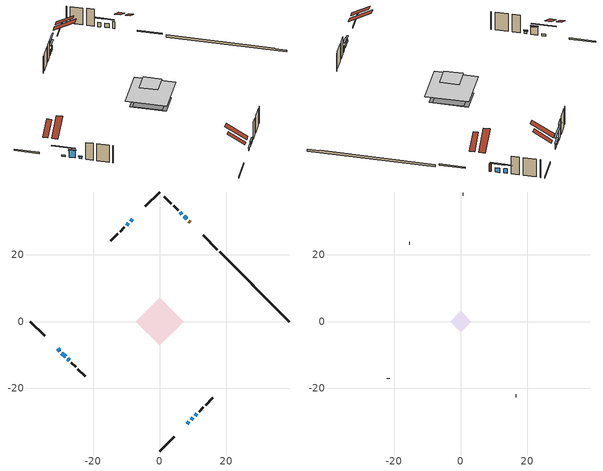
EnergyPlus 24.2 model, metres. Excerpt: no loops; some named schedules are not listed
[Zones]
conditioned space
 floor adiabatic (Floor2 construction): -5.09,0 0,5.09 5.09,0 0,-5.09 z0.31
 floor adiabatic (AdiabaticFloorConstruction): -7.2,0 0,7.2 7.2,0 0,-7.2 z2.75
 floor foundation (Slab1 construction): -5.23,1.18 -1.18,5.23 5.23,-1.18 1.18,-5.23 z-0.3
 wall outside (RimJoist1 construction): 0,-38.85 4.29,-34.57 / -38.85,0 -34.57,-4.29 / 0,38.85 -4.29,34.57 / 17.29,21.56 13,25.85 z0.31:0.61
 wall outside (AdiabaticWallConstruction 1): 9.09,29.77 8.74,30.11 z0.31:2.34
 wall outside (AdiabaticWallConstruction): -8.2,30.65 -8.74,30.11 / 9.4,-29.46 9.94,-28.92 / 10.59,-28.26 11.15,-27.71 / 8.09,30.77 7.33,31.52 / 6.67,32.18 6.13,32.72 / -9.4,29.46 -9.94,28.92 z0.31:1.53; -30.65,-8.2 -30,-8.85 z0.31:0.77; 8.2,-30.65 8.74,-30.11 / -27.61,-11.24 -27.18,-11.67 z0.31:0.92; -29.35,-9.51 -28.27,-10.58 z0.31:2.44
 wall outside (Wall1 construction): 11.8,-27.05 13.11,-25.74 / -26.52,-12.33 -25.21,-13.64 / -10.59,28.26 -11.91,26.95 / 5.48,33.38 4.17,34.69 z0.31:5.19
 wall outside (Wall2 construction): 13.77,-25.09 15.91,-22.95 / -24.56,-14.3 -22.42,-16.43 / -12.56,26.29 -14.7,24.15 / 3.51,35.34 1.37,37.48 z0.31:5.19
 wall foundation (FoundationWall1 construction): 17.95,20.91,-0.3 17.95,20.91,0.31 36.76,2.09,0.31 36.76,2.09,0.17 38.85,0,0.17 38.85,0,-0.3
 window (WindowConstruction): -8.2,30.65 -8.74,30.11 z0.31:1.53
 window (WindowConstruction 9): -30.65,-8.2 -30,-8.85 z0.31:0.77
 window (WindowConstruction 1): 8.2,-30.65 8.74,-30.11 z0.31:0.92
 window (WindowConstruction 2): 9.4,-29.46 9.94,-28.92 z0.31:1.53
 window (WindowConstruction 8): 10.59,-28.26 11.14,-27.71 z0.31:1.53
 window (WindowConstruction 3): 8.08,30.77 7.33,31.52 z0.31:1.53
 window (WindowConstruction 4): 6.67,32.18 6.13,32.72 z0.31:1.53
 window (WindowConstruction 5): -9.4,29.46 -9.94,28.92 z0.31:1.53
 window (WindowConstruction 6): -29.35,-9.51 -28.27,-10.58 z0.31:2.44
 window (WindowConstruction 7): -27.61,-11.24 -27.18,-11.67 z0.31:0.92
 door (Door): 9.09,29.77 8.74,30.11 z0.31:2.34
 ceiling adiabatic (AdiabaticFloorConstruction): 0,-7.2 7.2,0 0,7.2 -7.2,0 z2.75
 roof outside (Roof2 construction): 7.55,-31.31,5.19 3.81,-27.58,8.27 2.73,-28.66,8.27 6.47,-32.39,5.19; -31.31,-7.55,5.19 -27.58,-3.81,8.27 -28.66,-2.73,8.27 -32.39,-6.47,5.19; -7.55,31.31,5.19 -3.81,27.58,8.27 -2.73,28.66,8.27 -6.47,32.39,5.19; 9.74,29.11,5.19 6.01,25.38,8.27 7.09,24.3,8.27 10.82,28.03,5.19
attic - vented
 floor to conditioned space (Floor1 construction Reversed): -3.22,0 0,3.22 3.22,0 0,-3.22 z5.19
 wall outside (Wall3 construction): 16.56,-22.29 16.62,-22.23 / -21.76,-17.09 -21.7,-17.15 / -15.36,23.5 -15.42,23.44 / 0.72,38.14 0.66,38.2 z0.31:5.19
 roof outside (Roof1 construction): 5.81,-33.05,5.19 2.82,-30.05,7.65 1.95,-30.92,7.65 4.94,-33.91,5.19; -33.05,-5.81,5.19 -30.05,-2.82,7.65 -30.92,-1.95,7.65 -33.91,-4.94,5.19; -5.81,33.05,5.19 -2.82,30.05,7.65 -1.95,30.92,7.65 -4.94,33.91,5.19; 11.48,27.37,5.19 8.49,24.38,7.65 9.36,23.52,7.65 12.35,26.51,5.19
shading: -9.39,29.47 -7.56,31.3 -7.77,31.51 -9.6,29.68 z2.44; -28.28,-10.58 -32.38,-6.48 -32.59,-6.69 -28.49,-10.79 z3.21; 9.17,-29.68 7.77,-31.08 7.98,-31.29 9.38,-29.89 z1.53; 10.37,-28.49 8.97,-29.89 9.18,-30.1 10.58,-28.7 z2.14; 6.47,32.39 8.95,29.91 9.16,30.12 6.68,32.6 z2.75; 5.27,33.58 7.54,31.32 7.75,31.53 5.48,33.79 z2.75; -11.88,26.98 -7.46,31.39 -7.67,31.6 -12.09,27.19 z4.27; -28.16,-10.69 -29.45,-9.4 -29.66,-9.61 -28.38,-10.9 z2.59; -27.08,-11.78 -27.72,-11.14 -27.93,-11.35 -27.29,-11.99 z1.07
[Building]
Building 1: Terrain=Suburbs
[Site:Location]
Mont Joli AP_QC: Latitude {deg}=48.61; Longitude {deg}=-68.21; Time Zone {hr}=-5; Elevation {m}=52; Keep Site Location Information=Yes
[Site:GroundTemperature:Shallow]
-0.843868, -3.04892, -3.2255, -2.1791, 2.02165, 6.20283, 9.82768, 12.1239, 12.319, 10.4514, 6.91898, 2.86606
[Site:WaterMainsTemperature]
Calculation Method=Schedule; Temperature Schedule=mains temperature schedule
[Material] Roughness=Rough; Thermal Absorptance=0.9
Name | Thickness {m} | Conductivity {W/m-K} | Density {kg/m3} | Specific Heat {J/kg-K} | Solar Absorptance | Visible Absorptance
asphalt or fiberglass shingles | 0.00635 | 0.162714 | 1121.4 | 1465.45 | 0.4 | 0.4
ceiling loosefill ins | 0.169333 | 0.0480833 | 16.02 | 1046.75 | 0.7 | 0.7
ceiling stud and cavity | 0.1397 | 0.721226 | 65.682 | 1177.47 | 0.7 | 0.7
concrete 4.0 in. | 0.1016 | 1.803125 | 2242.8 | 837.4 | 0.7 | 0.7
concrete 8.0 in. | 0.2032 | 1.803125 | 2242.8 | 837.4 | 0.7 | 0.7
door material | 0.04445 | 0.0451087 | 512.64 | 1214.23 | 0.7 | 0.7
exterior vertical ins | 0.0525934 | 0.029427 | 32.04 | 1214.23 | 0.7 | 0.7
floor covering | 0.0127 | 9.015625 | 54.468 | 1339.84 | 0.6 | 0.6
floor covering 1 | 0.0127 | 0.0433444 | 54.468 | 1339.84 | 0.6 | 0.6
floor rigid ins; wall rigid ins 1 | 0.512978 | 0.029427 | 32.04 | 1214.23 | 0.7 | 0.7
floor stud and cavity | 0.0889 | 0.233522 | 50.32683 | 1063.81 | 0.7 | 0.7
floor stud and cavity 1 | 0.1397 | 1.75129 | 37.0049 | 1207.88 | 0.7 | 0.7
furniture material conditioned space 1 | 0.1524 | 0.115458 | 640.8 | 1214.23 | 0.6 | 0.6
gypsum board | 0.0127 | 0.160291 | 801 | 837.4 | 0.6 | 0.6
gypsum board 1 | 0.0127 | 0.160291 | 801 | 837.4 | 0.7 | 0.7
osb sheathing 0.5 in. | 0.0127 | 0.115458 | 512.64 | 1214.23 | 0.7 | 0.7
osb sheathing 0.75 in. | 0.01905 | 0.115458 | 512.64 | 1214.23 | 0.7 | 0.7
osb sheathing 2.0 in. | 0.0508 | 0.115458 | 512.64 | 1214.23 | 0.7 | 0.7
rim joist stud and cavity | 0.0508 | 0.0870077 | 125.044 | 1163.47 | 0.6 | 0.6
roof rigid ins; wall rigid ins | 0.051816 | 0.029427 | 32.04 | 1214.23 | 0.7 | 0.7
roof stud and cavity | 0.2032 | 0.143058 | 78.34581 | 1123.46 | 0.7 | 0.7
wall stud and cavity | 0.1397 | 0.415402 | 139.0536 | 1170.24 | 0.7 | 0.7
wall stud and cavity 1 | 0.1397 | 0.372494 | 139.0536 | 1170.24 | 0.7 | 0.7
wall stud and cavity 2 | 0.0889 | 6.1454 | 50.32683 | 1063.81 | 0.6 | 0.6
wall stud and cavity 3 | 0.0889 | 0.380278 | 52.3479 | 1209.89 | 0.7 | 0.7
wall stud and cavity 4 | 0.0889 | 0.391764 | 83.0341 | 1211.67 | 0.7 | 0.7
wood siding | 0.0254 | 0.102417 | 544.68 | 1172.36 | 0.4 | 0.4
wood siding 1 | 0.00254 | 0.102417 | 544.68 | 1172.36 | 0.4 | 0.4
wood siding 2; wood siding 3; wood siding 4 | 0.0254 | 0.102417 | 544.68 | 1172.36 | 0.7 | 0.7
[WindowMaterial:SimpleGlazingSystem]
Name | U-Factor {W/m2-K} | Solar Heat Gain Coefficient
WindowMaterial | 1.82661 | 0.37
WindowMaterial 1 | 1.9521 | 0.33
WindowMaterial 2 | 1.76132 | 0.39
WindowMaterial 3 | 1.81639 | 0.39
WindowMaterial 4 | 1.99809 | 0.31
WindowMaterial 5 | 2.972433 | 0.62
WindowMaterial 6 | 2.08439 | 0.28
[Construction]
AdiabaticFloorConstruction: floor stud and cavity 1, floor rigid ins, osb sheathing 0.75 in., floor covering 1
AdiabaticWallConstruction: wood siding 3, wall rigid ins 1, wall stud and cavity 3, gypsum board
AdiabaticWallConstruction 1: wood siding 4, wall rigid ins 1, wall stud and cavity 3, gypsum board
Door: door material
Floor1 construction Reversed: gypsum board, ceiling stud and cavity, ceiling loosefill ins
Floor2 construction: floor stud and cavity, floor covering
FoundationWall1 construction: concrete 8.0 in., gypsum board 1
furniture construction conditioned space 1: furniture material conditioned space 1
PartitionWallConstruction: gypsum board, wall stud and cavity 4, gypsum board
RimJoist1 construction: wood siding 2, osb sheathing 2.0 in., rim joist stud and cavity
Roof1 construction: asphalt or fiberglass shingles
Roof2 construction: asphalt or fiberglass shingles, roof rigid ins, osb sheathing 0.75 in., roof stud and cavity, gypsum board
Slab1 construction: concrete 4.0 in.
Wall1 construction: wood siding, wall rigid ins, osb sheathing 0.5 in., wall stud and cavity, gypsum board
Wall2 construction: wood siding, wall rigid ins, osb sheathing 0.5 in., wall stud and cavity 1, gypsum board
Wall3 construction: wood siding 1, wall stud and cavity 2
WindowConstruction; WindowConstruction 2; WindowConstruction 4; WindowConstruction 5: WindowMaterial
WindowConstruction 1: WindowMaterial 1
WindowConstruction 3: WindowMaterial 2
WindowConstruction 6: WindowMaterial 3
WindowConstruction 7: WindowMaterial 4
WindowConstruction 8: WindowMaterial 5
WindowConstruction 9: WindowMaterial 6
[Zone] Multiplier=1; Part of Total Floor Area=Yes
Name | Volume {m3}
attic - vented | 7.9205
conditioned space | 243.5
[Space]
Name | Zone | Volume {m3}
attic - vented 1 | attic - vented | 7.9205
conditioned space 1 | conditioned space | 243.5
[ZoneInfiltration:EffectiveLeakageArea]
infil attic - vented 1: Zone or Space=attic - vented 1; Schedule=Always On Discrete; Effective Air Leakage Area {cm2}=720.696; Stack Coefficient=0.000510732; Wind Coefficient=1.52692e-05
[ZoneMixing]
whole house fan mix: Zone or Space=attic - vented; Schedule=Always On Continuous; Design Flow Rate Calculation Method=Flow/Zone; Design Flow Rate {m3/s}=0; Source Zone or Space=conditioned space
[SurfaceProperty:ExposedFoundationPerimeter]
Slab1: Exposed Perimeter Calculation Method=TotalExposedPerimeter; Total Exposed Perimeter {m}=29.567
[InternalMass] Zone or ZoneList=conditioned space; Space or SpaceList=conditioned space 1
Name | Construction | Surface Area {m2}
furniture mass conditioned space 1 | furniture construction conditioned space 1 | 82.9521
partition wall mass | PartitionWallConstruction | 155.54
[Lights]
interior lighting: Zone or ZoneList or Space or SpaceList=conditioned space 1; Schedule=interior lighting schedule; Design Level Calculation Method=LightingLevel; Lighting Level {W}=343.2; Return Air Fraction=0; Fraction Radiant=0.6; Fraction Visible=0.2; Fraction Replaceable=1
[People]
occupants: Zone or ZoneList or Space or SpaceList=conditioned space 1; Number of People Schedule=occupants schedule; Number of People Calculation Method=People; Number of People=3; Fraction Radiant=0.314171; Sensible Heat Fraction=0.56303; Activity Level Schedule=occupants activity schedule; Carbon Dioxide Generation Rate {m3/s-W}=0; Enable ASHRAE 55 Comfort Warnings=No; Mean Radiant Temperature Calculation Type=EnclosureAveraged
[ElectricEquipment] Zone or ZoneList or Space or SpaceList=conditioned space 1; Design Level Calculation Method=EquipmentLevel
Name | Schedule | Design Level {W} | Fraction Latent | Fraction Radiant | Fraction Lost
clothes dryer | clothes dryer schedule | 140.772 | 0.015 | 0.081 | 0.85
clothes washer | clothes washer schedule | 32.1985 | 0.03 | 0.162 | 0.7
cooking range | cooking range schedule | 215.147 | 0.08 | 0.432 | 0.2
dishwasher | dishwasher schedule | 66.8632 | 0.3 | 0.18 | 0.4
fridge | fridge schedule | 72.9452 | 0 | 0.6 | 0
mech vent house fan | mech vent house fan schedule | 0 | 0 | 0 | 1
mech vent house fan cfis | mech vent house fan cfis schedule | 0 | 0 | 0 | 0
mech vent range fan 0 | mech vent range fan 0 schedule | 57 | 0 | 0 | 1
misc plug loads | misc plug loads schedule | 494.7 | 0.045 | 0.513 | 0.1
whole house fan | Always On Discrete | 0 | 0 | 0 | 1
[OtherEquipment] Zone or ZoneList or Space or SpaceList=conditioned space 1; Design Level Calculation Method=EquipmentLevel
Name | Fuel Type | Schedule | Design Level {W} | Fraction Latent | Fraction Radiant | Fraction Lost
clothes dryer 1 | Electricity | clothes dryer schedule | 0 | 0.015 | 0.081 | 0.85
cooking range 1 | Electricity | cooking range schedule | 0 | 0.08 | 0.432 | 0.2
general water use latent | None | general water use schedule | 62.594 | 1 | 0 | 0
general water use sensible | None | general water use schedule | -61.6891 | 0 | 0.6 | 0
mech vent house fan latent load | None | Always On Discrete | 0 | 1 | 0 | 0
mech vent house fan sensible load | None | Always On Discrete | 0 | 0 | 0 | 0
water heater energy adjustment1 | Electricity | Always On Discrete | 0.01 | 0 | 0 | 1
[ZoneInfiltration:DesignFlowRate] Zone or ZoneList or Space or SpaceList=conditioned space 1; Schedule=Always On Discrete; Design Flow Rate Calculation Method=Flow/Zone; Design Flow Rate {m3/s}=0
infil flow; natural vent flow; whole house fan flow
[ZoneControl:Thermostat]
conditioned space Thermostat: Zone or ZoneList=conditioned space; Control Type Schedule=conditioned space Thermostat Schedule; Control 1=conditioned space temperature setpoint; Temperature Difference Between Cutout And Setpoint {deltaC}=0
[ThermostatSetpoint:DualSetpoint]
conditioned space temperature setpoint: Heating Setpoint Temperature Schedule=heating setpoint; Cooling Setpoint Temperature Schedule=cooling setpoint
[Zone equipment]
conditioned space: electric baseboard
[Foundation:Kiva]
Foundation Kiva 1: Initial Indoor Air Temperature {C}=18; Wall Height Above Grade {m}=0.309982; Wall Depth Below Slab {m}=0.2032; Custom Block Material Name 1=exterior vertical ins; Custom Block Depth 1 {m}=0.609996; Custom Block X Position 1 {m}=0.2159; Custom Block Z Position 1 {m}=0
[Foundation:Kiva:Settings]
Soil Conductivity {W/m-K}=0.849921; Soil Density {kg/m3}=1842.3; Soil Specific Heat {J/kg-K}=418.7; Ground Solar Absorptivity=0.9; Ground Thermal Absorptivity=0.9; Ground Surface Roughness {m}=0.03; Far-Field Width {m}=40; Deep-Ground Boundary Condition=ZeroFlux; Deep-Ground Depth {m}=40; Minimum Cell Dimension {m}=0.2; Maximum Cell Growth Coefficient=3; Simulation Timestep=Timestep
[Exterior:Lights]
exterior lighting: Schedule=exterior lighting schedule; Design Level {W}=75.6
[EnergyManagementSystem:Sensor] Output:Variable or Output:Meter Index Key=conditioned space
Name | Output:Variable or Output:Meter
conditioned_space_clg_unmet_s | Zone Cooling Setpoint Not Met Time
conditioned_space_htg_unmet_s | Zone Heating Setpoint Not Met Time
fridge_tin_s; tin_s; tin_s_1 | Zone Mean Air Temperature
tout_s | Zone Outdoor Air Drybulb Temperature
win_s | Zone Air Humidity Ratio
[Schedule:Constant]
Name | Hourly Value
Always On Continuous; mech vent house fan schedule; mech vent house fan cfis schedule; Always On Discrete | 1
occupants activity schedule | 117.228
fridge schedule | 0
[Schedule:Week:Daily]
interior lighting schedule Week Rule - Jan1-Jan27: interior lighting schedule day, interior lighting schedule day, interior lighting schedule day, interior lighting schedule day, interior lighting schedule day, interior lighting schedule day, interior lighting schedule day, interior lighting schedule default day, interior lighting schedule default day, interior lighting schedule default day, interior lighting schedule default day, interior lighting schedule default day
interior lighting schedule Week Rule - Jan28-Feb3: interior lighting schedule day, interior lighting schedule day, interior lighting schedule day, interior lighting schedule day, interior lighting schedule day 1, interior lighting schedule day 1, interior lighting schedule day 1, interior lighting schedule default day, interior lighting schedule default day, interior lighting schedule default day, interior lighting schedule default day, interior lighting schedule default day
interior lighting schedule Week Rule - Feb4-Feb24: interior lighting schedule day 1, interior lighting schedule day 1, interior lighting schedule day 1, interior lighting schedule day 1, interior lighting schedule day 1, interior lighting schedule day 1, interior lighting schedule day 1, interior lighting schedule default day, interior lighting schedule default day, interior lighting schedule default day, interior lighting schedule default day, interior lighting schedule default day
interior lighting schedule Week Rule - Feb25-Mar3: interior lighting schedule day 1, interior lighting schedule day 1, interior lighting schedule day 1, interior lighting schedule day 1, interior lighting schedule day 2, interior lighting schedule day 2, interior lighting schedule day 2, interior lighting schedule default day, interior lighting schedule default day, interior lighting schedule default day, interior lighting schedule default day, interior lighting schedule default day
interior lighting schedule Week Rule - Mar4-Mar31: interior lighting schedule day 2, interior lighting schedule day 2, interior lighting schedule day 2, interior lighting schedule day 2, interior lighting schedule day 2, interior lighting schedule day 2, interior lighting schedule day 2, interior lighting schedule default day, interior lighting schedule default day, interior lighting schedule default day, interior lighting schedule default day, interior lighting schedule default day
interior lighting schedule Week Rule - Apr1-Apr28: interior lighting schedule day 3, interior lighting schedule day 3, interior lighting schedule day 3, interior lighting schedule day 3, interior lighting schedule day 3, interior lighting schedule day 3, interior lighting schedule day 3, interior lighting schedule default day, interior lighting schedule default day, interior lighting schedule default day, interior lighting schedule default day, interior lighting schedule default day
interior lighting schedule Week Rule - Apr29-May5: interior lighting schedule day 3, interior lighting schedule day 3, interior lighting schedule day 4, interior lighting schedule day 4, interior lighting schedule day 4, interior lighting schedule day 4, interior lighting schedule day 4, interior lighting schedule default day, interior lighting schedule default day, interior lighting schedule default day, interior lighting schedule default day, interior lighting schedule default day
interior lighting schedule Week Rule - May6-May26: interior lighting schedule day 4, interior lighting schedule day 4, interior lighting schedule day 4, interior lighting schedule day 4, interior lighting schedule day 4, interior lighting schedule day 4, interior lighting schedule day 4, interior lighting schedule default day, interior lighting schedule default day, interior lighting schedule default day, interior lighting schedule default day, interior lighting schedule default day
interior lighting schedule Week Rule - May27-Jun2: interior lighting schedule day 4, interior lighting schedule day 4, interior lighting schedule day 4, interior lighting schedule day 4, interior lighting schedule day 4, interior lighting schedule day 5, interior lighting schedule day 5, interior lighting schedule default day, interior lighting schedule default day, interior lighting schedule default day, interior lighting schedule default day, interior lighting schedule default day
interior lighting schedule Week Rule - Jun3-Jun30: interior lighting schedule day 5, interior lighting schedule day 5, interior lighting schedule day 5, interior lighting schedule day 5, interior lighting schedule day 5, interior lighting schedule day 5, interior lighting schedule day 5, interior lighting schedule default day, interior lighting schedule default day, interior lighting schedule default day, interior lighting schedule default day, interior lighting schedule default day
interior lighting schedule Week Rule - Jul1-Jul28: interior lighting schedule day 6, interior lighting schedule day 6, interior lighting schedule day 6, interior lighting schedule day 6, interior lighting schedule day 6, interior lighting schedule day 6, interior lighting schedule day 6, interior lighting schedule default day, interior lighting schedule default day, interior lighting schedule default day, interior lighting schedule default day, interior lighting schedule default day
interior lighting schedule Week Rule - Jul29-Aug4: interior lighting schedule day 6, interior lighting schedule day 6, interior lighting schedule day 6, interior lighting schedule day 7, interior lighting schedule day 7, interior lighting schedule day 7, interior lighting schedule day 7, interior lighting schedule default day, interior lighting schedule default day, interior lighting schedule default day, interior lighting schedule default day, interior lighting schedule default day
interior lighting schedule Week Rule - Aug5-Aug25: interior lighting schedule day 7, interior lighting schedule day 7, interior lighting schedule day 7, interior lighting schedule day 7, interior lighting schedule day 7, interior lighting schedule day 7, interior lighting schedule day 7, interior lighting schedule default day, interior lighting schedule default day, interior lighting schedule default day, interior lighting schedule default day, interior lighting schedule default day
interior lighting schedule Week Rule - Aug26-Sep1: interior lighting schedule day 7, interior lighting schedule day 7, interior lighting schedule day 7, interior lighting schedule day 7, interior lighting schedule day 7, interior lighting schedule day 7, interior lighting schedule day 8, interior lighting schedule default day, interior lighting schedule default day, interior lighting schedule default day, interior lighting schedule default day, interior lighting schedule default day
interior lighting schedule Week Rule - Sep2-Sep29: interior lighting schedule day 8, interior lighting schedule day 8, interior lighting schedule day 8, interior lighting schedule day 8, interior lighting schedule day 8, interior lighting schedule day 8, interior lighting schedule day 8, interior lighting schedule default day, interior lighting schedule default day, interior lighting schedule default day, interior lighting schedule default day, interior lighting schedule default day
interior lighting schedule Week Rule - Sep30-Oct6: interior lighting schedule day 8, interior lighting schedule day 9, interior lighting schedule day 9, interior lighting schedule day 9, interior lighting schedule day 9, interior lighting schedule day 9, interior lighting schedule day 9, interior lighting schedule default day, interior lighting schedule default day, interior lighting schedule default day, interior lighting schedule default day, interior lighting schedule default day
interior lighting schedule Week Rule - Oct7-Oct27: interior lighting schedule day 9, interior lighting schedule day 9, interior lighting schedule day 9, interior lighting schedule day 9, interior lighting schedule day 9, interior lighting schedule day 9, interior lighting schedule day 9, interior lighting schedule default day, interior lighting schedule default day, interior lighting schedule default day, interior lighting schedule default day, interior lighting schedule default day
interior lighting schedule Week Rule - Oct28-Nov3: interior lighting schedule day 9, interior lighting schedule day 9, interior lighting schedule day 9, interior lighting schedule day 9, interior lighting schedule day 10, interior lighting schedule day 10, interior lighting schedule day 10, interior lighting schedule default day, interior lighting schedule default day, interior lighting schedule default day, interior lighting schedule default day, interior lighting schedule default day
interior lighting schedule Week Rule - Nov4-Nov24: interior lighting schedule day 10, interior lighting schedule day 10, interior lighting schedule day 10, interior lighting schedule day 10, interior lighting schedule day 10, interior lighting schedule day 10, interior lighting schedule day 10, interior lighting schedule default day, interior lighting schedule default day, interior lighting schedule default day, interior lighting schedule default day, interior lighting schedule default day
interior lighting schedule Week Rule - Nov25-Dec1: interior lighting schedule day 10, interior lighting schedule day 10, interior lighting schedule day 10, interior lighting schedule day 10, interior lighting schedule day 10, interior lighting schedule day 10, interior lighting schedule day 11, interior lighting schedule default day, interior lighting schedule default day, interior lighting schedule default day, interior lighting schedule default day, interior lighting schedule default day
interior lighting schedule Week Rule - Dec2-Dec31: interior lighting schedule day 11, interior lighting schedule day 11, interior lighting schedule day 11, interior lighting schedule day 11, interior lighting schedule day 11, interior lighting schedule day 11, interior lighting schedule day 11, interior lighting schedule default day, interior lighting schedule default day, interior lighting schedule default day, interior lighting schedule default day, interior lighting schedule default day
occupants schedule Week Rule - Jan1-Dec31: occupants schedule day, occupants schedule day, occupants schedule day, occupants schedule day, occupants schedule day, occupants schedule day, occupants schedule day, occupants schedule default day, occupants schedule default day, occupants schedule default day, occupants schedule default day, occupants schedule default day
clothes dryer schedule Week Rule - Jan1-Dec31: clothes dryer schedule day, clothes dryer schedule day, clothes dryer schedule day, clothes dryer schedule day, clothes dryer schedule day, clothes dryer schedule day, clothes dryer schedule day, clothes dryer schedule default day, clothes dryer schedule default day, clothes dryer schedule default day, clothes dryer schedule default day, clothes dryer schedule default day
clothes washer schedule Week Rule - Jan1-Dec31: clothes washer schedule day, clothes washer schedule day, clothes washer schedule day, clothes washer schedule day, clothes washer schedule day, clothes washer schedule day, clothes washer schedule day, clothes washer schedule default day, clothes washer schedule default day, clothes washer schedule default day, clothes washer schedule default day, clothes washer schedule default day
cooking range schedule Week Rule - Jan1-Dec31: cooking range schedule day, cooking range schedule day, cooking range schedule day, cooking range schedule day, cooking range schedule day, cooking range schedule day, cooking range schedule day, cooking range schedule default day, cooking range schedule default day, cooking range schedule default day, cooking range schedule default day, cooking range schedule default day
dishwasher schedule Week Rule - Jan1-Dec31: dishwasher schedule day, dishwasher schedule day, dishwasher schedule day, dishwasher schedule day, dishwasher schedule day, dishwasher schedule day, dishwasher schedule day, dishwasher schedule default day, dishwasher schedule default day, dishwasher schedule default day, dishwasher schedule default day, dishwasher schedule default day
mech vent range fan 0 schedule Week Rule - Jan1-Dec31: mech vent range fan 0 schedule day, mech vent range fan 0 schedule day, mech vent range fan 0 schedule day, mech vent range fan 0 schedule day, mech vent range fan 0 schedule day, mech vent range fan 0 schedule day, mech vent range fan 0 schedule day, mech vent range fan 0 schedule default day, mech vent range fan 0 schedule default day, mech vent range fan 0 schedule default day, mech vent range fan 0 schedule default day, mech vent range fan 0 schedule default day
misc plug loads schedule Week Rule - Jan1-Dec31: misc plug loads schedule day, misc plug loads schedule day, misc plug loads schedule day, misc plug loads schedule day, misc plug loads schedule day, misc plug loads schedule day, misc plug loads schedule day, misc plug loads schedule default day, misc plug loads schedule default day, misc plug loads schedule default day, misc plug loads schedule default day, misc plug loads schedule default day
general water use schedule Week Rule - Jan1-Dec31: general water use schedule day, general water use schedule day, general water use schedule day, general water use schedule day, general water use schedule day, general water use schedule day, general water use schedule day, general water use schedule default day, general water use schedule default day, general water use schedule default day, general water use schedule default day, general water use schedule default day
exterior lighting schedule Week Rule - Jan1-Jan27: exterior lighting schedule day, exterior lighting schedule day, exterior lighting schedule day, exterior lighting schedule day, exterior lighting schedule day, exterior lighting schedule day, exterior lighting schedule day, exterior lighting schedule default day, exterior lighting schedule default day, exterior lighting schedule default day, exterior lighting schedule default day, exterior lighting schedule default day
exterior lighting schedule Week Rule - Jan28-Feb3: exterior lighting schedule day, exterior lighting schedule day, exterior lighting schedule day, exterior lighting schedule day, exterior lighting schedule day 1, exterior lighting schedule day 1, exterior lighting schedule day 1, exterior lighting schedule default day, exterior lighting schedule default day, exterior lighting schedule default day, exterior lighting schedule default day, exterior lighting schedule default day
exterior lighting schedule Week Rule - Feb4-Feb24: exterior lighting schedule day 1, exterior lighting schedule day 1, exterior lighting schedule day 1, exterior lighting schedule day 1, exterior lighting schedule day 1, exterior lighting schedule day 1, exterior lighting schedule day 1, exterior lighting schedule default day, exterior lighting schedule default day, exterior lighting schedule default day, exterior lighting schedule default day, exterior lighting schedule default day
exterior lighting schedule Week Rule - Feb25-Mar3: exterior lighting schedule day 1, exterior lighting schedule day 1, exterior lighting schedule day 1, exterior lighting schedule day 1, exterior lighting schedule day 2, exterior lighting schedule day 2, exterior lighting schedule day 2, exterior lighting schedule default day, exterior lighting schedule default day, exterior lighting schedule default day, exterior lighting schedule default day, exterior lighting schedule default day
exterior lighting schedule Week Rule - Mar4-Mar31: exterior lighting schedule day 2, exterior lighting schedule day 2, exterior lighting schedule day 2, exterior lighting schedule day 2, exterior lighting schedule day 2, exterior lighting schedule day 2, exterior lighting schedule day 2, exterior lighting schedule default day, exterior lighting schedule default day, exterior lighting schedule default day, exterior lighting schedule default day, exterior lighting schedule default day
exterior lighting schedule Week Rule - Apr1-Apr28: exterior lighting schedule day 3, exterior lighting schedule day 3, exterior lighting schedule day 3, exterior lighting schedule day 3, exterior lighting schedule day 3, exterior lighting schedule day 3, exterior lighting schedule day 3, exterior lighting schedule default day, exterior lighting schedule default day, exterior lighting schedule default day, exterior lighting schedule default day, exterior lighting schedule default day
exterior lighting schedule Week Rule - Apr29-May5: exterior lighting schedule day 3, exterior lighting schedule day 3, exterior lighting schedule day 4, exterior lighting schedule day 4, exterior lighting schedule day 4, exterior lighting schedule day 4, exterior lighting schedule day 4, exterior lighting schedule default day, exterior lighting schedule default day, exterior lighting schedule default day, exterior lighting schedule default day, exterior lighting schedule default day
exterior lighting schedule Week Rule - May6-May26: exterior lighting schedule day 4, exterior lighting schedule day 4, exterior lighting schedule day 4, exterior lighting schedule day 4, exterior lighting schedule day 4, exterior lighting schedule day 4, exterior lighting schedule day 4, exterior lighting schedule default day, exterior lighting schedule default day, exterior lighting schedule default day, exterior lighting schedule default day, exterior lighting schedule default day
exterior lighting schedule Week Rule - May27-Jun2: exterior lighting schedule day 4, exterior lighting schedule day 4, exterior lighting schedule day 4, exterior lighting schedule day 4, exterior lighting schedule day 4, exterior lighting schedule day 5, exterior lighting schedule day 5, exterior lighting schedule default day, exterior lighting schedule default day, exterior lighting schedule default day, exterior lighting schedule default day, exterior lighting schedule default day
exterior lighting schedule Week Rule - Jun3-Jun30: exterior lighting schedule day 5, exterior lighting schedule day 5, exterior lighting schedule day 5, exterior lighting schedule day 5, exterior lighting schedule day 5, exterior lighting schedule day 5, exterior lighting schedule day 5, exterior lighting schedule default day, exterior lighting schedule default day, exterior lighting schedule default day, exterior lighting schedule default day, exterior lighting schedule default day
exterior lighting schedule Week Rule - Jul1-Jul28: exterior lighting schedule day 6, exterior lighting schedule day 6, exterior lighting schedule day 6, exterior lighting schedule day 6, exterior lighting schedule day 6, exterior lighting schedule day 6, exterior lighting schedule day 6, exterior lighting schedule default day, exterior lighting schedule default day, exterior lighting schedule default day, exterior lighting schedule default day, exterior lighting schedule default day
exterior lighting schedule Week Rule - Jul29-Aug4: exterior lighting schedule day 6, exterior lighting schedule day 6, exterior lighting schedule day 6, exterior lighting schedule day 7, exterior lighting schedule day 7, exterior lighting schedule day 7, exterior lighting schedule day 7, exterior lighting schedule default day, exterior lighting schedule default day, exterior lighting schedule default day, exterior lighting schedule default day, exterior lighting schedule default day
exterior lighting schedule Week Rule - Aug5-Aug25: exterior lighting schedule day 7, exterior lighting schedule day 7, exterior lighting schedule day 7, exterior lighting schedule day 7, exterior lighting schedule day 7, exterior lighting schedule day 7, exterior lighting schedule day 7, exterior lighting schedule default day, exterior lighting schedule default day, exterior lighting schedule default day, exterior lighting schedule default day, exterior lighting schedule default day
exterior lighting schedule Week Rule - Aug26-Sep1: exterior lighting schedule day 7, exterior lighting schedule day 7, exterior lighting schedule day 7, exterior lighting schedule day 7, exterior lighting schedule day 7, exterior lighting schedule day 7, exterior lighting schedule day 8, exterior lighting schedule default day, exterior lighting schedule default day, exterior lighting schedule default day, exterior lighting schedule default day, exterior lighting schedule default day
exterior lighting schedule Week Rule - Sep2-Sep29: exterior lighting schedule day 8, exterior lighting schedule day 8, exterior lighting schedule day 8, exterior lighting schedule day 8, exterior lighting schedule day 8, exterior lighting schedule day 8, exterior lighting schedule day 8, exterior lighting schedule default day, exterior lighting schedule default day, exterior lighting schedule default day, exterior lighting schedule default day, exterior lighting schedule default day
exterior lighting schedule Week Rule - Sep30-Oct6: exterior lighting schedule day 8, exterior lighting schedule day 9, exterior lighting schedule day 9, exterior lighting schedule day 9, exterior lighting schedule day 9, exterior lighting schedule day 9, exterior lighting schedule day 9, exterior lighting schedule default day, exterior lighting schedule default day, exterior lighting schedule default day, exterior lighting schedule default day, exterior lighting schedule default day
exterior lighting schedule Week Rule - Oct7-Oct27: exterior lighting schedule day 9, exterior lighting schedule day 9, exterior lighting schedule day 9, exterior lighting schedule day 9, exterior lighting schedule day 9, exterior lighting schedule day 9, exterior lighting schedule day 9, exterior lighting schedule default day, exterior lighting schedule default day, exterior lighting schedule default day, exterior lighting schedule default day, exterior lighting schedule default day
exterior lighting schedule Week Rule - Oct28-Nov3: exterior lighting schedule day 9, exterior lighting schedule day 9, exterior lighting schedule day 9, exterior lighting schedule day 9, exterior lighting schedule day 10, exterior lighting schedule day 10, exterior lighting schedule day 10, exterior lighting schedule default day, exterior lighting schedule default day, exterior lighting schedule default day, exterior lighting schedule default day, exterior lighting schedule default day
[Schedule:Year]
interior lighting schedule: interior lighting schedule Week Rule - Jan1-Jan27, 1, 1, 1, 27, interior lighting schedule Week Rule - Jan28-Feb3, 1, 28, 2, 3, interior lighting schedule Week Rule - Feb4-Feb24, 2, 4, 2, 24, interior lighting schedule Week Rule - Feb25-Mar3, 2, 25, 3, 3, interior lighting schedule Week Rule - Mar4-Mar31, 3, 4, 3, 31, interior lighting schedule Week Rule - Apr1-Apr28, 4, 1, 4, 28, interior lighting schedule Week Rule - Apr29-May5, 4, 29, 5, 5, interior lighting schedule Week Rule - May6-May26, 5, 6, 5, 26, interior lighting schedule Week Rule - May27-Jun2, 5, 27, 6, 2, interior lighting schedule Week Rule - Jun3-Jun30, 6, 3, 6, 30, interior lighting schedule Week Rule - Jul1-Jul28, 7, 1, 7, 28, interior lighting schedule Week Rule - Jul29-Aug4, 7, 29, 8, 4, interior lighting schedule Week Rule - Aug5-Aug25, 8, 5, 8, 25, interior lighting schedule Week Rule - Aug26-Sep1, 8, 26, 9, 1, interior lighting schedule Week Rule - Sep2-Sep29, 9, 2, 9, 29, interior lighting schedule Week Rule - Sep30-Oct6, 9, 30, 10, 6, interior lighting schedule Week Rule - Oct7-Oct27, 10, 7, 10, 27, interior lighting schedule Week Rule - Oct28-Nov3, 10, 28, 11, 3, interior lighting schedule Week Rule - Nov4-Nov24, 11, 4, 11, 24, interior lighting schedule Week Rule - Nov25-Dec1, 11, 25, 12, 1, interior lighting schedule Week Rule - Dec2-Dec31, 12, 2, 12, 31
occupants schedule: occupants schedule Week Rule - Jan1-Dec31, 1, 1, 12, 31
clothes dryer schedule: clothes dryer schedule Week Rule - Jan1-Dec31, 1, 1, 12, 31
clothes washer schedule: clothes washer schedule Week Rule - Jan1-Dec31, 1, 1, 12, 31
cooking range schedule: cooking range schedule Week Rule - Jan1-Dec31, 1, 1, 12, 31
dishwasher schedule: dishwasher schedule Week Rule - Jan1-Dec31, 1, 1, 12, 31
mech vent range fan 0 schedule: mech vent range fan 0 schedule Week Rule - Jan1-Dec31, 1, 1, 12, 31
misc plug loads schedule: misc plug loads schedule Week Rule - Jan1-Dec31, 1, 1, 12, 31
general water use schedule: general water use schedule Week Rule - Jan1-Dec31, 1, 1, 12, 31
exterior lighting schedule: exterior lighting schedule Week Rule - Jan1-Jan27, 1, 1, 1, 27, exterior lighting schedule Week Rule - Jan28-Feb3, 1, 28, 2, 3, exterior lighting schedule Week Rule - Feb4-Feb24, 2, 4, 2, 24, exterior lighting schedule Week Rule - Feb25-Mar3, 2, 25, 3, 3, exterior lighting schedule Week Rule - Mar4-Mar31, 3, 4, 3, 31, exterior lighting schedule Week Rule - Apr1-Apr28, 4, 1, 4, 28, exterior lighting schedule Week Rule - Apr29-May5, 4, 29, 5, 5, exterior lighting schedule Week Rule - May6-May26, 5, 6, 5, 26, exterior lighting schedule Week Rule - May27-Jun2, 5, 27, 6, 2, exterior lighting schedule Week Rule - Jun3-Jun30, 6, 3, 6, 30, exterior lighting schedule Week Rule - Jul1-Jul28, 7, 1, 7, 28, exterior lighting schedule Week Rule - Jul29-Aug4, 7, 29, 8, 4, exterior lighting schedule Week Rule - Aug5-Aug25, 8, 5, 8, 25, exterior lighting schedule Week Rule - Aug26-Sep1, 8, 26, 9, 1, exterior lighting schedule Week Rule - Sep2-Sep29, 9, 2, 9, 29, exterior lighting schedule Week Rule - Sep30-Oct6, 9, 30, 10, 6, exterior lighting schedule Week Rule - Oct7-Oct27, 10, 7, 10, 27, exterior lighting schedule Week Rule - Oct28-Nov3, 10, 28, 11, 3, exterior lighting schedule Week Rule - Nov4-Nov24, 11, 4, 11, 24, exterior lighting schedule Week Rule - Nov25-Dec1, 11, 25, 12, 1, exterior lighting schedule Week Rule - Dec2-Dec31, 12, 2, 12, 31
[Schedule:Compact]
conditioned space Thermostat Schedule: Through: 12/31, For: AllDays, Until: 24:00, 4
mains temperature schedule: Through: 01/01, For: AllDays, Until: 24:00, 4.55833, Through: 01/02, For: AllDays, Until: 24:00, 4.48833, Through: 01/03, For: AllDays, Until: 24:00, 4.41944, Through: 01/04, For: AllDays, Until: 24:00, 4.35111, Through: 01/05, For: AllDays, Until: 24:00, 4.28389, Through: 01/06, For: AllDays, Until: 24:00, 4.21778, Through: 01/07, For: AllDays, Until: 24:00, 4.15278, Through: 01/08, For: AllDays, Until: 24:00, 4.08889, Through: 01/09, For: AllDays, Until: 24:00, 4.02611, Through: 01/10, For: AllDays, Until: 24:00, 3.96444, Through: 01/11, For: AllDays, Until: 24:00, 3.90333, Through: 01/12, For: AllDays, Until: 24:00, 3.84389, Through: 01/13, For: AllDays, Until: 24:00, 3.78556, Through: 01/14, For: AllDays, Until: 24:00, 3.72833, Through: 01/15, For: AllDays, Until: 24:00, 3.67222, Through: 01/16, For: AllDays, Until: 24:00, 3.61722, Through: 01/17, For: AllDays, Until: 24:00, 3.56333, Through: 01/18, For: AllDays, Until: 24:00, 3.51111, Through: 01/19, For: AllDays, Until: 24:00, 3.46, Through: 01/20, For: AllDays, Until: 24:00, 3.41, Through: 01/21, For: AllDays, Until: 24:00, 3.36111, Through: 01/22, For: AllDays, Until: 24:00, 3.31389, Through: 01/23, For: AllDays, Until: 24:00, 3.26778, Through: 01/24, For: AllDays, Until: 24:00, 3.22278, Through: 01/25, For: AllDays, Until: 24:00, 3.17944, Through: 01/26, For: AllDays, Until: 24:00, 3.13722, Through: 01/27, For: AllDays, Until: 24:00, 3.09667, Through: 01/28, For: AllDays, Until: 24:00, 3.05722, Through: 01/29, For: AllDays, Until: 24:00, 3.01944, Through: 01/30, For: AllDays, Until: 24:00, 2.98278, Through: 01/31, For: AllDays, Until: 24:00, 2.94778, Through: 02/01, For: AllDays, Until: 24:00, 2.91389, Through: 02/02, For: AllDays, Until: 24:00, 2.88167, Through: 02/03, For: AllDays, Until: 24:00, 2.85056, Through: 02/04, For: AllDays, Until: 24:00, 2.82111, Through: 02/05, For: AllDays, Until: 24:00, 2.79278, Through: 02/06, For: AllDays, Until: 24:00, 2.76667, Through: 02/07, For: AllDays, Until: 24:00, 2.74111, Through: 02/08, For: AllDays, Until: 24:00, 2.71778, Through: 02/09, For: AllDays, Until: 24:00, 2.69556, Through: 02/10, For: AllDays, Until: 24:00, 2.675, Through: 02/11, For: AllDays, Until: 24:00, 2.65556, Through: 02/12, For: AllDays, Until: 24:00, 2.63833, Through: 02/13, For: AllDays, Until: 24:00, 2.62222, Through: 02/14, For: AllDays, Until: 24:00, 2.60722, Through: 02/15, For: AllDays, Until: 24:00, 2.59389, Through: 02/16, For: AllDays, Until: 24:00, 2.58278, Through: 02/17, For: AllDays, Until: 24:00, 2.57222, Through: 02/18, For: AllDays, Until: 24:00, 2.56389, Through: 02/19, For: AllDays, Until: 24:00, 2.55667, Through: 02/20, For: AllDays, Until: 24:00, 2.55111, Through: 02/21, For: AllDays, Until: 24:00, 2.54722, Through: 02/22, For: AllDays, Until: 24:00, 2.545, Through: 02/23, For: AllDays, Until: 24:00, 2.54389, Through: 02/24, For: AllDays, Until: 24:00, 2.54444, Through: 02/25, For: AllDays, Until: 24:00, 2.54667, Through: 02/26, For: AllDays, Until: 24:00, 2.55056, Through: 02/27, For: AllDays, Until: 24:00, 2.55556, Through: 02/28, For: AllDays, Until: 24:00, 2.56222, Through: 03/01, For: AllDays, Until: 24:00, 2.57056, Through: 03/02, For: AllDays, Until: 24:00, 2.58, Through: 03/03, For: AllDays, Until: 24:00, 2.59167, Through: 03/04, For: AllDays, Until: 24:00, 2.60444, Through: 03/05, For: AllDays, Until: 24:00, 2.61889, Through: 03/06, For: AllDays, Until: 24:00, 2.63444, Through: 03/07, For: AllDays, Until: 24:00, 2.65167, Through: 03/08, For: AllDays, Until: 24:00, 2.67056, Through: 03/09, For: AllDays, Until: 24:00, 2.69111, Through: 03/10, For: AllDays, Until: 24:00, 2.71278, Through: 03/11, For: AllDays, Until: 24:00, 2.73611, Through: 03/12, For: AllDays, Until: 24:00, 2.76111, Through: 03/13, For: AllDays, Until: 24:00, 2.78722, Through: 03/14, For: AllDays, Until: 24:00, 2.815, Through: 03/15, For: AllDays, Until: 24:00, 2.84389, Through: 03/16, For: AllDays, Until: 24:00, 2.87444, Through: 03/17, For: AllDays, Until: 24:00, 2.90667, Through: 03/18, For: AllDays, Until: 24:00, 2.94, Through: 03/19, For: AllDays, Until: 24:00, 2.975, Through: 03/20, For: AllDays, Until: 24:00, 3.01111, Through: 03/21, For: AllDays, Until: 24:00, 3.04889, Through: 03/22, For: AllDays, Until: 24:00, 3.08833, Through: 03/23, For: AllDays, Until: 24:00, 3.12833, Through: 03/24, For: AllDays, Until: 24:00, 3.17056, Through: 03/25, For: AllDays, Until: 24:00, 3.21333, Through: 03/26, For: AllDays, Until: 24:00, 3.25778, Through: 03/27, For: AllDays, Until: 24:00, 3.30389, Through: 03/28, For: AllDays, Until: 24:00, 3.35111, Through: 03/29, For: AllDays, Until: 24:00, 3.39944, Through: 03/30, For: AllDays, Until: 24:00, 3.44889, Through: 03/31, For: AllDays, Until: 24:00, 3.5, Through: 04/01, For: AllDays, Until: 24:00, 3.55222, Through: 04/02, For: AllDays, Until: 24:00, 3.60556, Through: 04/03, For: AllDays, Until: 24:00, 3.66, Through: 04/04, For: AllDays, Until: 24:00, 3.71611, Through: 04/05, For: AllDays, Until: 24:00, 3.77278, Through: 04/06, For: AllDays, Until: 24:00, 3.83111, Through: 04/07, For: AllDays, Until: 24:00, 3.89056, Through: 04/08, For: AllDays, Until: 24:00, 3.95111, Through: 04/09, For: AllDays, Until: 24:00, 4.01278, Through: 04/10, For: AllDays, Until: 24:00, 4.075, Through: 04/11, For: AllDays, Until: 24:00, 4.13889, Through: 04/12, For: AllDays, Until: 24:00, 4.20389, Through: 04/13, For: AllDays, Until: 24:00, 4.27, Through: 04/14, For: AllDays, Until: 24:00, 4.33667, Through: 04/15, For: AllDays, Until: 24:00, 4.40444, Through: 04/16, For: AllDays, Until: 24:00, 4.47333, Through: 04/17, For: AllDays, Until: 24:00, 4.54333, Through: 04/18, For: AllDays, Until: 24:00, 4.61389, Through: 04/19, For: AllDays, Until: 24:00, 4.68556, Through: 04/20, For: AllDays, Until: 24:00, 4.75833, Through: 04/21, For: AllDays, Until: 24:00, 4.83167, Through: 04/22, For: AllDays, Until: 24:00, 4.90611, Through: 04/23, For: AllDays, Until: 24:00, 4.98111, Through: 04/24, For: AllDays, Until: 24:00, 5.05722, Through: 04/25, For: AllDays, Until: 24:00, 5.13389, Through: 04/26, For: AllDays, Until: 24:00, 5.21167, Through: 04/27, For: AllDays, Until: 24:00, 5.29, Through: 04/28, For: AllDays, Until: 24:00, 5.36889, Through: 04/29, For: AllDays, Until: 24:00, 5.44833, Through: 04/30, For: AllDays, Until: 24:00, 5.52889, Through: 05/01, For: AllDays, Until: 24:00, 5.61, Through: 05/02, For: AllDays, Until: 24:00, 5.69111, Through: 05/03, For: AllDays, Until: 24:00, 5.77333, Through: 05/04, For: AllDays, Until: 24:00, 5.85667, Through: 05/05, For: AllDays, Until: 24:00, 5.94, Through: 05/06, For: AllDays, Until: 24:00, 6.02389, Through: 05/07, For: AllDays, Until: 24:00, 6.10778, Through: 05/08, For: AllDays, Until: 24:00, 6.19278, Through: 05/09, For: AllDays, Until: 24:00, 6.27833, Through: 05/10, For: AllDays, Until: 24:00, 6.36389, Through: 05/11, For: AllDays, Until: 24:00, 6.45, Through: 05/12, For: AllDays, Until: 24:00, 6.53667, Through: 05/13, For: AllDays, Until: 24:00, 6.62333, Through: 05/14, For: AllDays, Until: 24:00, 6.71056, Through: 05/15, For: AllDays, Until: 24:00, 6.79778, Through: 05/16, For: AllDays, Until: 24:00, 6.88556, Through: 05/17, For: AllDays, Until: 24:00, 6.97389, Through: 05/18, For: AllDays, Until: 24:00, 7.06222, Through: 05/19, For: AllDays, Until: 24:00, 7.15056, Through: 05/20, For: AllDays, Until: 24:00, 7.23889, Through: 05/21, For: AllDays, Until: 24:00, 7.32778, Through: 05/22, For: AllDays, Until: 24:00, 7.41667, Through: 05/23, For: AllDays, Until: 24:00, 7.50556, Through: 05/24, For: AllDays, Until: 24:00, 7.59444, Through: 05/25, For: AllDays, Until: 24:00, 7.68333, Through: 05/26, For: AllDays, Until: 24:00, 7.77278, Through: 05/27, For: AllDays, Until: 24:00, 7.86167, Through: 05/28, For: AllDays, Until: 24:00, 7.95056, Through: 05/29, For: AllDays, Until: 24:00, 8.03944, Through: 05/30, For: AllDays, Until: 24:00, 8.12833, Through: 05/31, For: AllDays, Until: 24:00, 8.21722, Through: 06/01, For: AllDays, Until: 24:00, 8.30556, Through: 06/02, For: AllDays, Until: 24:00, 8.39389, Through: 06/03, For: AllDays, Until: 24:00, 8.48222, Through: 06/04, For: AllDays, Until: 24:00, 8.57, Through: 06/05, For: AllDays, Until: 24:00, 8.65778, Through: 06/06, For: AllDays, Until: 24:00, 8.745, Through: 06/07, For: AllDays, Until: 24:00, 8.83222, Through: 06/08, For: AllDays, Until: 24:00, 8.91889, Through: 06/09, For: AllDays, Until: 24:00, 9.00556, Through: 06/10, For: AllDays, Until: 24:00, 9.09167, Through: 06/11, For: AllDays, Until: 24:00, 9.17722, Through: 06/12, For: AllDays, Until: 24:00, 9.26222, Through: 06/13, For: AllDays, Until: 24:00, 9.34722, Through: 06/14, For: AllDays, Until: 24:00, 9.43111, Through: 06/15, For: AllDays, Until: 24:00, 9.515, Through: 06/16, For: AllDays, Until: 24:00, 9.59833, Through: 06/17, For: AllDays, Until: 24:00, 9.68111, Through: 06/18, For: AllDays, Until: 24:00, 9.76333, Through: 06/19, For: AllDays, Until: 24:00, 9.84444, Through: 06/20, For: AllDays, Until: 24:00, 9.92556, Through: 06/21, For: AllDays, Until: 24:00, 10.0056, Through: 06/22, For: AllDays, Until: 24:00, 10.085, Through: 06/23, For: AllDays, Until: 24:00, 10.1639, Through: 06/24, For: AllDays, Until: 24:00, 10.2422, Through: 06/25, For: AllDays, Until: 24:00, 10.3194, Through: 06/26, For: AllDays, Until: 24:00, 10.3961, Through: 06/27, For: AllDays, Until: 24:00, 10.4717, Through: 06/28, For: AllDays, Until: 24:00, 10.5467, Through: 06/29, For: AllDays, Until: 24:00, 10.6206, Through: 06/30, For: AllDays, Until: 24:00, 10.6939, Through: 07/01, For: AllDays, Until: 24:00, 10.7667, Through: 07/02, For: AllDays, Until: 24:00, 10.8378, Through: 07/03, For: AllDays, Until: 24:00, 10.9083, Through: 07/04, For: AllDays, Until: 24:00, 10.9783, Through: 07/05, For: AllDays, Until: 24:00, 11.0467, Through: 07/06, For: AllDays, Until: 24:00, 11.1144, Through: 07/07, For: AllDays, Until: 24:00, 11.1811, Through: 07/08, For: AllDays, Until: 24:00, 11.2467, Through: 07/09, For: AllDays, Until: 24:00, 11.3111, Through: 07/10, For: AllDays, Until: 24:00, 11.375, Through: 07/11, For: AllDays, Until: 24:00, 11.4372, Through: 07/12, For: AllDays, Until: 24:00, 11.4989, Through: 07/13, For: AllDays, Until: 24:00, 11.5589, Through: 07/14, For: AllDays, Until: 24:00, 11.6178, Through: 07/15, For: AllDays, Until: 24:00, 11.6761, Through: 07/16, For: AllDays, Until: 24:00, 11.7328, Through: 07/17, For: AllDays, Until: 24:00, 11.7883, Through: 07/18, For: AllDays, Until: 24:00, 11.8428, Through: 07/19, For: AllDays, Until: 24:00, 11.8956, Through: 07/20, For: AllDays, Until: 24:00, 11.9478, Through: 07/21, For: AllDays, Until: 24:00, 11.9983, Through: 07/22, For: AllDays, Until: 24:00, 12.0478, Through: 07/23, For: AllDays, Until: 24:00, 12.0956, Through: 07/24, For: AllDays, Until: 24:00, 12.1428, Through: 07/25, For: AllDays, Until: 24:00, 12.1883, Through: 07/26, For: AllDays, Until: 24:00, 12.2322, Through: 07/27, For: AllDays, Until: 24:00, 12.275, Through: 07/28, For: AllDays, Until: 24:00, 12.3167, Through: 07/29, For: AllDays, Until: 24:00, 12.3567, Through: 07/30, For: AllDays, Until: 24:00, 12.3956, Through: 07/31, For: AllDays, Until: 24:00, 12.4328, Through: 08/01, For: AllDays, Until: 24:00, 12.4689, Through: 08/02, For: AllDays, Until: 24:00, 12.5033, Through: 08/03, For: AllDays, Until: 24:00, 12.5367, Through: 08/04, For: AllDays, Until: 24:00, 12.5683, Through: 08/05, For: AllDays, Until: 24:00, 12.5983, Through: 08/06, For: AllDays, Until: 24:00, 12.6272, Through: 08/07, For: AllDays, Until: 24:00, 12.6544, Through: 08/08, For: AllDays, Until: 24:00, 12.6806, Through: 08/09, For: AllDays, Until: 24:00, 12.705, Through: 08/10, For: AllDays, Until: 24:00, 12.7278, Through: 08/11, For: AllDays, Until: 24:00, 12.7494, Through: 08/12, For: AllDays, Until: 24:00, 12.7694, Through: 08/13, For: AllDays, Until: 24:00, 12.7878, Through: 08/14, For: AllDays, Until: 24:00, 12.805, Through: 08/15, For: AllDays, Until: 24:00, 12.8206, Through: 08/16, For: AllDays, Until: 24:00, 12.8344, Through: 08/17, For: AllDays, Until: 24:00, 12.8467, Through: 08/18, For: AllDays, Until: 24:00, 12.8578, Through: 08/19, For: AllDays, Until: 24:00, 12.8672, Through: 08/20, For: AllDays, Until: 24:00, 12.875, Through: 08/21, For: AllDays, Until: 24:00, 12.8817, Through: 08/22, For: AllDays, Until: 24:00, 12.8867, Through: 08/23, For: AllDays, Until: 24:00, 12.89, Through: 08/24, For: AllDays, Until: 24:00, 12.8917, Through: 08/25, For: AllDays, Until: 24:00, 12.8917, Through: 08/26, For: AllDays, Until: 24:00, 12.8906, Through: 08/27, For: AllDays, Until: 24:00, 12.8878, Through: 08/28, For: AllDays, Until: 24:00, 12.8833, Through: 08/29, For: AllDays, Until: 24:00, 12.8772, Through: 08/30, For: AllDays, Until: 24:00, 12.87, Through: 08/31, For: AllDays, Until: 24:00, 12.8611, Through: 09/01, For: AllDays, Until: 24:00, 12.8506, Through: 09/02, For: AllDays, Until: 24:00, 12.8389, Through: 09/03, For: AllDays, Until: 24:00, 12.825, Through: 09/04, For: AllDays, Until: 24:00, 12.81, Through: 09/05, For: AllDays, Until: 24:00, 12.7939, Through: 09/06, For: AllDays, Until: 24:00, 12.7756, Through: 09/07, For: AllDays, Until: 24:00, 12.7561, Through: 09/08, For: AllDays, Until: 24:00, 12.735, Through: 09/09, For: AllDays, Until: 24:00, 12.7128, Through: 09/10, For: AllDays, Until: 24:00, 12.6889, Through: 09/11, For: AllDays, Until: 24:00, 12.6633, Through: 09/12, For: AllDays, Until: 24:00, 12.6367, Through: 09/13, For: AllDays, Until: 24:00, 12.6078, Through: 09/14, For: AllDays, Until: 24:00, 12.5783, Through: 09/15, For: AllDays, Until: 24:00, 12.5472, Through: 09/16, For: AllDays, Until: 24:00, 12.5144, Through: 09/17, For: AllDays, Until: 24:00, 12.48, Through: 09/18, For: AllDays, Until: 24:00, 12.4444, Through: 09/19, For: AllDays, Until: 24:00, 12.4078, Through: 09/20, For: AllDays, Until: 24:00, 12.3694, Through: 09/21, For: AllDays, Until: 24:00, 12.33, Through: 09/22, For: AllDays, Until: 24:00, 12.2889, Through: 09/23, For: AllDays, Until: 24:00, 12.2467, Through: 09/24, For: AllDays, Until: 24:00, 12.2028, Through: 09/25, For: AllDays, Until: 24:00, 12.1578, Through: 09/26, For: AllDays, Until: 24:00, 12.1111, Through: 09/27, For: AllDays, Until: 24:00, 12.0633, Through: 09/28, For: AllDays, Until: 24:00, 12.0144, Through: 09/29, For: AllDays, Until: 24:00, 11.9644, Through: 09/30, For: AllDays, Until: 24:00, 11.9128, Through: 10/01, For: AllDays, Until: 24:00, 11.86, Through: 10/02, For: AllDays, Until: 24:00, 11.8061, Through: 10/03, For: AllDays, Until: 24:00, 11.7511, Through: 10/04, For: AllDays, Until: 24:00, 11.6944, Through: 10/05, For: AllDays, Until: 24:00, 11.6372, Through: 10/06, For: AllDays, Until: 24:00, 11.5783, Through: 10/07, For: AllDays, Until: 24:00, 11.5183, Through: 10/08, For: AllDays, Until: 24:00, 11.4578, Through: 10/09, For: AllDays, Until: 24:00, 11.3956, Through: 10/10, For: AllDays, Until: 24:00, 11.3322, Through: 10/11, For: AllDays, Until: 24:00, 11.2678, Through: 10/12, For: AllDays, Until: 24:00, 11.2028, Through: 10/13, For: AllDays, Until: 24:00, 11.1367, Through: 10/14, For: AllDays, Until: 24:00, 11.0689, Through: 10/15, For: AllDays, Until: 24:00, 11.0006, Through: 10/16, For: AllDays, Until: 24:00, 10.9317, Through: 10/17, For: AllDays, Until: 24:00, 10.8611, Through: 10/18, For: AllDays, Until: 24:00, 10.79, Through: 10/19, For: AllDays, Until: 24:00, 10.7178, Through: 10/20, For: AllDays, Until: 24:00, 10.645, Through: 10/21, For: AllDays, Until: 24:00, 10.5711, Through: 10/22, For: AllDays, Until: 24:00, 10.4961, Through: 10/23, For: AllDays, Until: 24:00, 10.4211, Through: 10/24, For: AllDays, Until: 24:00, 10.3444, Through: 10/25, For: AllDays, Until: 24:00, 10.2672, Through: 10/26, For: AllDays, Until: 24:00, 10.1894, Through: 10/27, For: AllDays, Until: 24:00, 10.1111, Through: 10/28, For: AllDays, Until: 24:00, 10.0317, Through: 10/29, For: AllDays, Until: 24:00, 9.95167, Through: 10/30, For: AllDays, Until: 24:00, 9.87111, Through: 10/31, For: AllDays, Until: 24:00, 9.79, Through: 11/01, For: AllDays, Until: 24:00, 9.70778, Through: 11/02, For: AllDays, Until: 24:00, 9.62556, Through: 11/03, For: AllDays, Until: 24:00, 9.54222, Through: 11/04, For: AllDays, Until: 24:00, 9.45889, Through: 11/05, For: AllDays, Until: 24:00, 9.37444, Through: 11/06, For: AllDays, Until: 24:00, 9.29, Through: 11/07, For: AllDays, Until: 24:00, 9.205, Through: 11/08, For: AllDays, Until: 24:00, 9.11944, Through: 11/09, For: AllDays, Until: 24:00, 9.03389, Through: 11/10, For: AllDays, Until: 24:00, 8.94722, Through: 11/11, For: AllDays, Until: 24:00, 8.86056, Through: 11/12, For: AllDays, Until: 24:00, 8.77389, Through: 11/13, For: AllDays, Until: 24:00, 8.68611, Through: 11/14, For: AllDays, Until: 24:00, 8.59889, Through: 11/15, For: AllDays, Until: 24:00, 8.51111, Through: 11/16, For: AllDays, Until: 24:00, 8.42278, Through: 11/17, For: AllDays, Until: 24:00, 8.33444, Through: 11/18, For: AllDays, Until: 24:00, 8.24611, Through: 11/19, For: AllDays, Until: 24:00, 8.15722, Through: 11/20, For: AllDays, Until: 24:00, 8.06833, Through: 11/21, For: AllDays, Until: 24:00, 7.97944, Through: 11/22, For: AllDays, Until: 24:00, 7.89056, Through: 11/23, For: AllDays, Until: 24:00, 7.80167, Through: 11/24, For: AllDays, Until: 24:00, 7.71278, Through: 11/25, For: AllDays, Until: 24:00, 7.62389, Through: 11/26, For: AllDays, Until: 24:00, 7.53444, Through: 11/27, For: AllDays, Until: 24:00, 7.44556, Through: 11/28, For: AllDays, Until: 24:00, 7.35667, Through: 11/29, For: AllDays, Until: 24:00, 7.26778, Through: 11/30, For: AllDays, Until: 24:00, 7.17944, Through: 12/01, For: AllDays, Until: 24:00, 7.09111, Through: 12/02, For: AllDays, Until: 24:00, 7.00278, Through: 12/03, For: AllDays, Until: 24:00, 6.91444, Through: 12/04, For: AllDays, Until: 24:00, 6.82667, Through: 12/05, For: AllDays, Until: 24:00, 6.73889, Through: 12/06, For: AllDays, Until: 24:00, 6.65167, Through: 12/07, For: AllDays, Until: 24:00, 6.565, Through: 12/08, For: AllDays, Until: 24:00, 6.47833, Through: 12/09, For: AllDays, Until: 24:00, 6.39222, Through: 12/10, For: AllDays, Until: 24:00, 6.30611, Through: 12/11, For: AllDays, Until: 24:00, 6.22056, Through: 12/12, For: AllDays, Until: 24:00, 6.13556, Through: 12/13, For: AllDays, Until: 24:00, 6.05111, Through: 12/14, For: AllDays, Until: 24:00, 5.96722, Through: 12/15, For: AllDays, Until: 24:00, 5.88389, Through: 12/16, For: AllDays, Until: 24:00, 5.80056, Through: 12/17, For: AllDays, Until: 24:00, 5.71833, Through: 12/18, For: AllDays, Until: 24:00, 5.63667, Through: 12/19, For: AllDays, Until: 24:00, 5.555, Through: 12/20, For: AllDays, Until: 24:00, 5.47444, Through: 12/21, For: AllDays, Until: 24:00, 5.395, Through: 12/22, For: AllDays, Until: 24:00, 5.31556, Through: 12/23, For: AllDays, Until: 24:00, 5.23722, Through: 12/24, For: AllDays, Until: 24:00, 5.15944, Through: 12/25, For: AllDays, Until: 24:00, 5.08222, Through: 12/26, For: AllDays, Until: 24:00, 5.00611, Through: 12/27, For: AllDays, Until: 24:00, 4.93056, Through: 12/28, For: AllDays, Until: 24:00, 4.85611, Through: 12/29, For: AllDays, Until: 24:00, 4.78222, Through: 12/30, For: AllDays, Until: 24:00, 4.70944, Through: 12/31, For: AllDays, Until: 24:00, 4.63722
